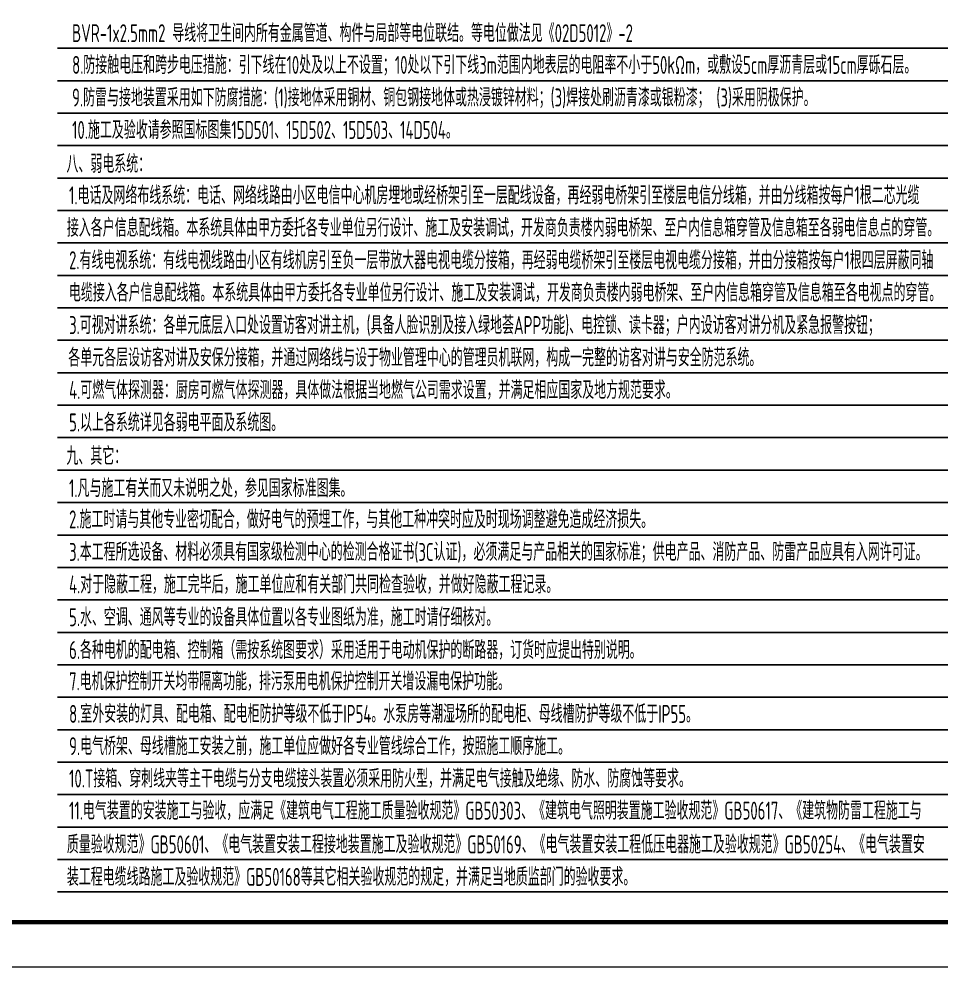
# Model space of a CAD drawing. Extents: x 5031545 to 5313844, y -886381 to -283477.
# Drawn here: x 5089431 to 5109955, y -708181 to -687073 of the extents above; entities that cross this region are included whole.
import ezdxf

# ---------------------------------------------------------------- set-up
doc = ezdxf.new("R2010")
doc.units = 0
doc.header["$LTSCALE"] = 1000
doc.header["$MEASUREMENT"] = 0
doc.layers.add('TEL_TEXT', color=7, linetype='CONTINUOUS')
doc.layers.add('图框', color=147, linetype='CONTINUOUS', lineweight=20)
doc.styles.add('TSSD_Dimension', font='gbenor.shx', dxfattribs={"width": 0.7, "bigfont": 'tssdchn.shx'})

msp = doc.modelspace()

# ---------------------------------------------------------------- linework, layer by layer
at = {"layer": 'TEL_TEXT', "color": 0}
for p, q in [((5090288.5, -687725.4), (5111658.5, -687725.4)), ((5090288.5, -688447.8), (5111658.5, -688447.8)), ((5090288.5, -689170.3), (5111658.5, -689170.3)), ((5090288.5, -689892.7), (5111658.5, -689892.7)), ((5090288.5, -690615.2), (5111658.5, -690615.2)), ((5090288.5, -691337.6), (5111658.5, -691337.6)), ((5090288.5, -692060.1), (5111658.5, -692060.1)), ((5090288.5, -692782.6), (5111658.5, -692782.6)), ((5090288.5, -693505), (5111658.5, -693505)), ((5090288.5, -694227.5), (5111658.5, -694227.5)), ((5090288.5, -694949.9), (5111658.5, -694949.9)), ((5090288.5, -695672.4), (5111658.5, -695672.4)), ((5090288.5, -696394.8), (5111658.5, -696394.8)), ((5090288.5, -697117.3), (5111658.5, -697117.3)), ((5090288.5, -697839.7), (5111658.5, -697839.7)), ((5090288.5, -698562.2), (5111658.5, -698562.2)), ((5090288.5, -699284.7), (5111658.5, -699284.7)), ((5090288.5, -700007.1), (5111658.5, -700007.1)), ((5090288.5, -700729.6), (5111658.5, -700729.6)), ((5090288.5, -701452), (5111658.5, -701452)), ((5090288.5, -702174.5), (5111658.5, -702174.5)), ((5090288.5, -702896.9), (5111658.5, -702896.9)), ((5090288.5, -703619.4), (5111658.5, -703619.4)), ((5090288.5, -704341.8), (5111658.5, -704341.8)), ((5090288.5, -705064.3), (5111658.5, -705064.3)), ((5090288.5, -705786.7), (5111658.5, -705786.7)), ((5090288.5, -706509.2), (5111658.5, -706509.2))]:
    msp.add_line(p, q, dxfattribs=at)
at = {"layer": '图框'}
msp.add_lwpolyline([(5061543.6, -666226.8), (5120943.5, -666226.8), (5120943.5, -708181), (5061543.6, -708181)], close=True, dxfattribs=at)
at = {"layer": '图框', "const_width": 100}
msp.add_lwpolyline([(5064043.6, -707181), (5119943.6, -707181), (5119943.6, -667181), (5064043.6, -667181)], close=True, dxfattribs=at)

# ---------------------------------------------------------------- texts
at = {"layer": 'TEL_TEXT', "style": 'TSSD_Dimension', "width": 0.7}
for s, p in [('BVR-1x2.5mm2 导线将卫生间内所有金属管道、构件与局部等电位联结。等电位做法见《02D5012》-2', (5090613.1, -687589.2)), ('8.防接触电压和跨步电压措施：引下线在10处及以上不设置；10处以下引下线3m范围内地表层的电阻率不小于50kΩm，或敷设5cm厚沥青层或15cm厚砾石层。', (5090613.1, -688296)), ('9.防雷与接地装置采用如下防腐措施：(1)接地体采用铜材、铜包钢接地体或热浸镀锌材料；(3)焊接处刷沥青漆或银粉漆； (3)采用阴极保护。', (5090613.1, -689022)), ('10.施工及验收请参照国标图集15D501、15D502、15D503、14D504。', (5090613.1, -689744.4)), ('八、弱电系统：', (5090488.4, -690500.7)), ('1.电话及网络布线系统：电话、网络线路由小区电信中心机房埋地或经桥架引至一层配线设备，再经弱电桥架引至楼层电信分线箱，并由分线箱按每户1根二芯光缆', (5090546, -691199.7)), ('接入各户信息配线箱。本系统具体由甲方委托各专业单位另行设计、施工及安装调试，开发商负责楼内弱电桥架、至户内信息箱穿管及信息箱至各弱电信息点的穿管。', (5090496.9, -691922.2)), ('2.有线电视系统：有线电视线路由小区有线机房引至负一层带放大器电视电缆分接箱，再经弱电缆桥架引至楼层电视电缆分接箱，并由分接箱按每户1根四层屏蔽同轴', (5090546, -692644.6)), ('电缆接入各户信息配线箱。本系统具体由甲方委托各专业单位另行设计、施工及安装调试，开发商负责楼内弱电桥架、至户内信息箱穿管及信息箱至各电视点的穿管。', (5090542.5, -693367.1)), ('3.可视对讲系统：各单元底层入口处设置访客对讲主机，(具备人脸识别及接入绿地荟APP功能)、电控锁、读卡器；户内设访客对讲分机及紧急报警按钮；', (5090546, -694089.5)), ('各单元各层设访客对讲及安保分接箱，并通过网络线与设于物业管理中心的管理员机联网，构成一完整的访客对讲与安全防范系统。', (5090528.4, -694812)), ('4.可燃气体探测器：厨房可燃气体探测器，具体做法根据当地燃气公司需求设置，并满足相应国家及地方规范要求。', (5090546, -695534.4)), ('5.以上各系统详见各弱电平面及系统图。', (5090546, -696256.9)), ('九、其它：', (5090488.4, -697002.8)), ('1.凡与施工有关而又未说明之处，参见国家标准图集。', (5090545.4, -697719.9)), ('2.施工时请与其他专业密切配合，做好电气的预埋工作，与其他工种冲突时应及时现场调整避免造成经济损失。', (5090545.4, -698415)), ('3.本工程所选设备、材料必须具有国家级检测中心的检测合格证书(3C认证)，必须满足与产品相关的国家标准；供电产品、消防产品、防雷产品应具有入网许可证。', (5090545.4, -699138.9)), ('4.对于隐蔽工程，施工完毕后，施工单位应和有关部门共同检查验收，并做好隐蔽工程记录。', (5090545.4, -699862.5)), ('5.水、空调、通风等专业的设备具体位置以各专业图纸为准，施工时请仔细核对。', (5090545.4, -700592.8)), ('6.各种电机的配电箱、控制箱（需按系统图要求）采用适用于电动机保护的断路器，订货时应提出特别说明。', (5090546, -701322.9)), ('7.电机保护控制开关均带隔离功能，排污泵用电机保护控制开关增设漏电保护功能。', (5090546, -702020.7)), ('8.室外安装的灯具、配电箱、配电柜防护等级不低于IP54。水泵房等潮湿场所的配电柜、母线槽防护等级不低于IP55。', (5090546, -702745.5)), ('9.电气桥架、母线槽施工安装之前，施工单位应做好各专业管线综合工作，按照施工顺序施工。', (5090546, -703462.9)), ('10.T接箱、穿刺线夹等主干电缆与分支电缆接头装置必须采用防火型，并满足电气接触及绝缘、防水、防腐蚀等要求。', (5090546, -704184.1)), ('11.电气装置的安装施工与验收，应满足《建筑电气工程施工质量验收规范》GB50303、《建筑电气照明装置施工验收规范》GB50617、《建筑物防雷工程施工与', (5090545.4, -704899.2)), ('质量验收规范》GB50601、《电气装置安装工程接地装置施工及验收规范》GB50169、《电气装置安装工程低压电器施工及验收规范》GB50254、《电气装置安', (5090497.2, -705651.2)), ('装工程电缆线路施工及验收规范》GB50168等其它相关验收规范的规定，并满足当地质监部门的验收要求。', (5090497.2, -706373.7))]:
    msp.add_text(s, height=400, dxfattribs=at).set_placement(p)

doc.saveas('drawing.dxf')
